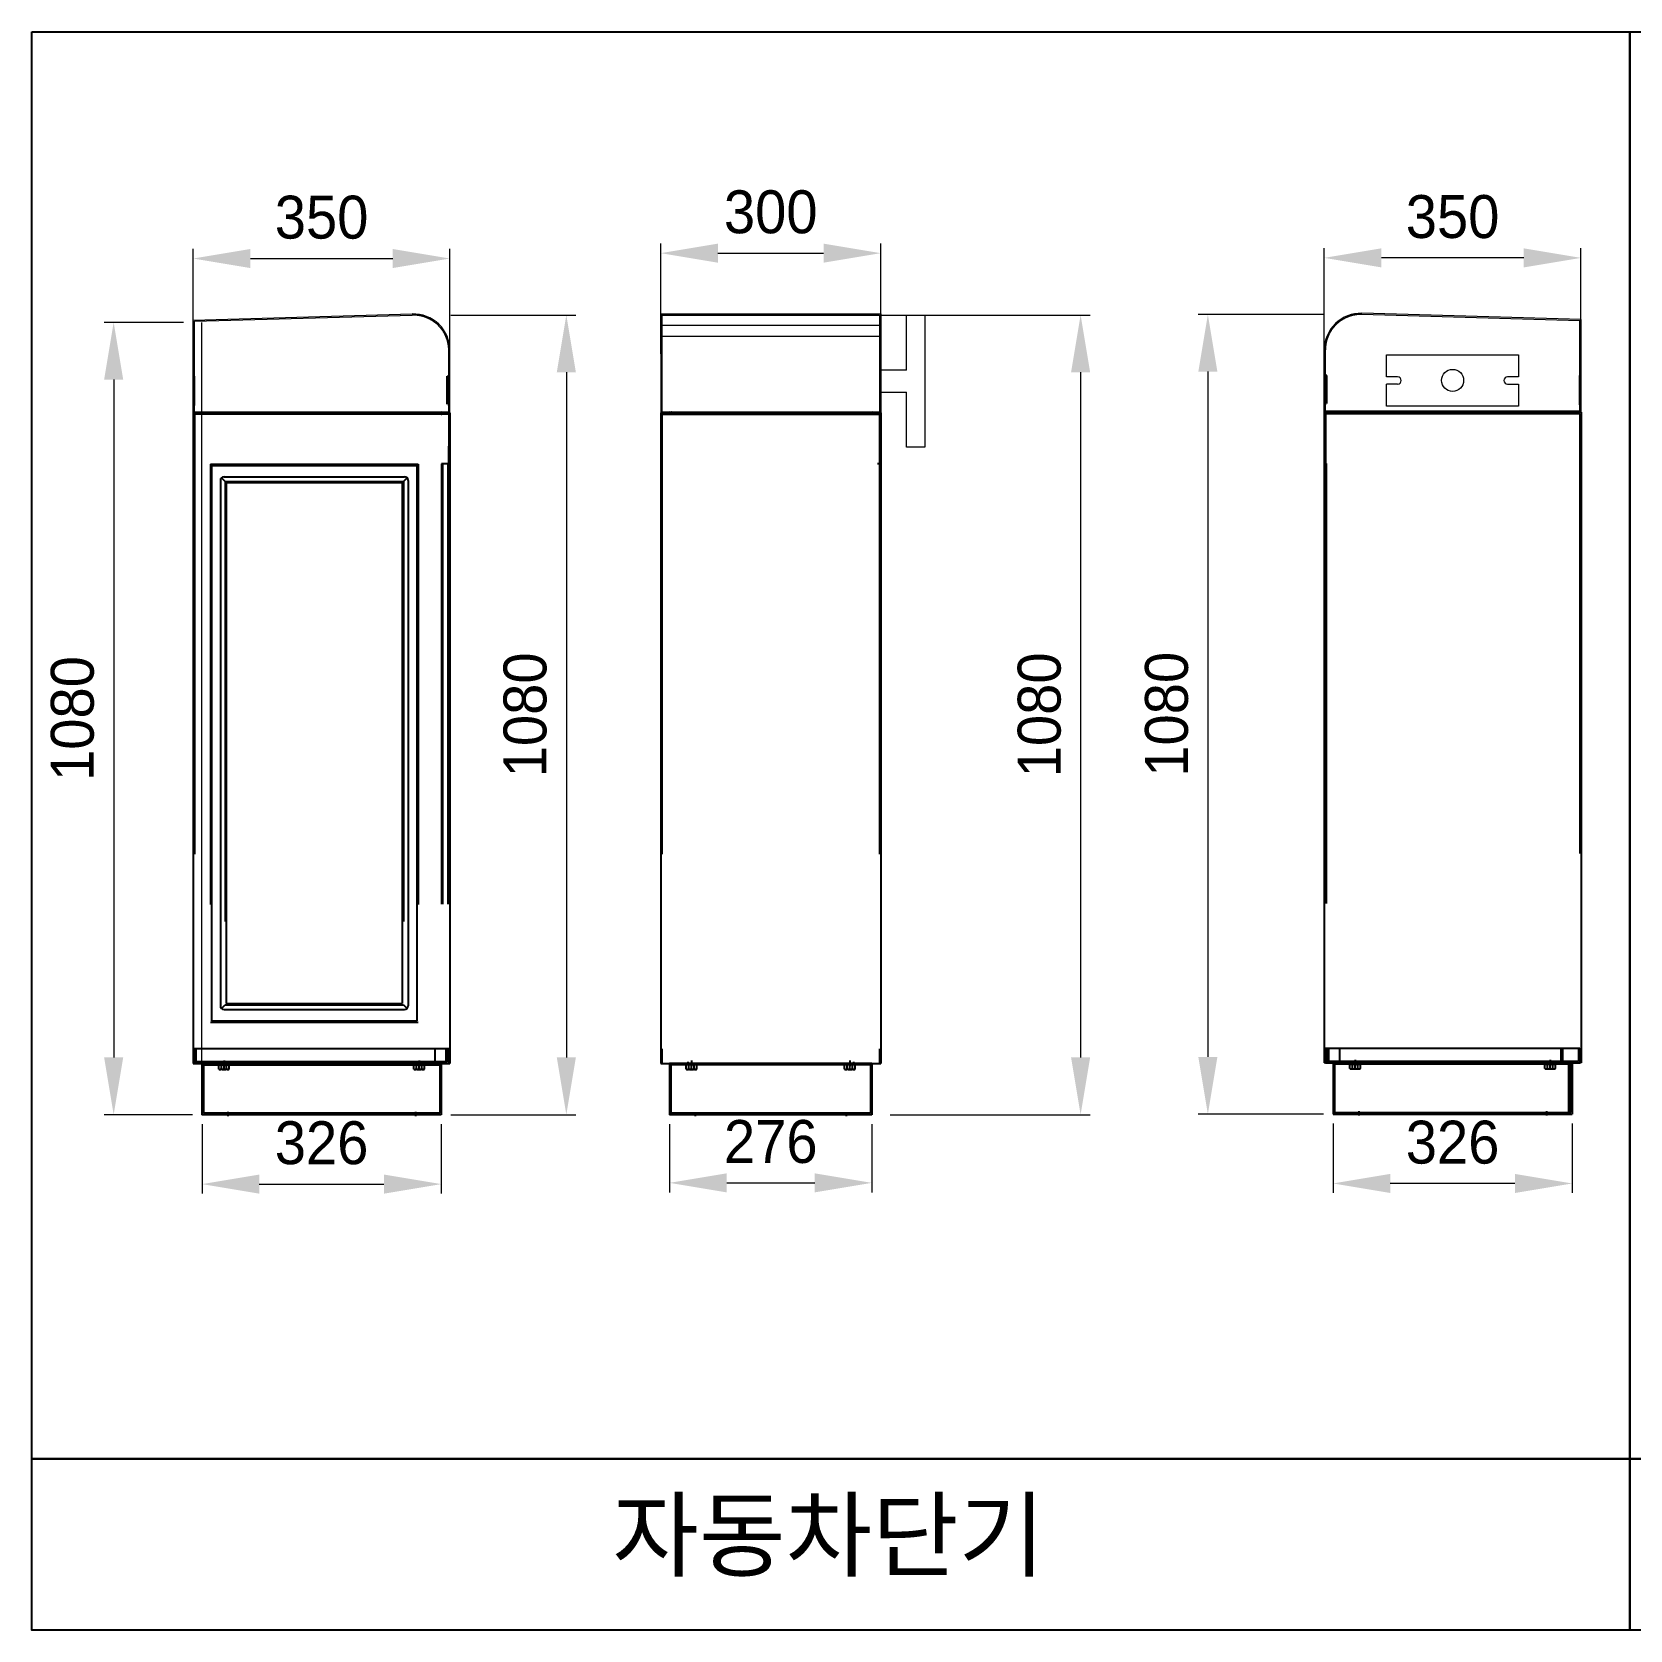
# Model space of a CAD drawing. Header units: millimetres. Extents: x 29838256 to 30236675, y -914750 to -833241.
# Drawn here: x 29838256 to 29849747, y -848529 to -837038 of the extents above; entities that cross this region are included whole.
import ezdxf
from ezdxf.enums import TextEntityAlignment as Align

# ---------------------------------------------------------------- set-up
doc = ezdxf.new("R2010")
doc.units = ezdxf.units.MM
doc.header["$LTSCALE"] = 600
doc.header["$MEASUREMENT"] = 0
doc.header["$PDSIZE"] = 1000
doc.linetypes.add('HIDDEN', pattern=[2, 1, -1])
doc.layers.get('0').update_dxf_attribs({"linetype": 'CONTINUOUS'})
doc.layers.get('DEFPOINTS').update_dxf_attribs({"linetype": 'CONTINUOUS'})
doc.layers.add('1', color=7, linetype='CONTINUOUS', lineweight=13)
for name, color, linetype in [('2', 7, 'CONTINUOUS'), ('4', 4, 'CONTINUOUS'), ('6', 6, 'CONTINUOUS'), ('7', 7, 'CONTINUOUS'), ('90', 30, 'CONTINUOUS'), ('95', 111, 'CONTINUOUS'), ('96', 171, 'CONTINUOUS'), ('97', 245, 'CONTINUOUS'), ('99', 231, 'CONTINUOUS'), ('993', 161, 'CONTINUOUS'), ('NP-DIM', 1, 'CONTINUOUS'), ('PARKING', 7, 'CONTINUOUS'), ('주차관제', 2, 'CONTINUOUS')]:
    doc.layers.add(name, color=color, linetype=linetype)
doc.styles.add('IBS', font='malgun_0.ttf')
doc.styles.add('굴림', font='')
doc.styles.get('굴림').set_extended_font_data('Gulim')
doc.dimstyles.new('넥스파치수선-1', dxfattribs={"dimtxt": 70, "dimasz": 60, "dimexe": 10, "dimexo": 10, "dimgap": 20, "dimtad": 1, "dimdsep": 46, "dimtxsty": '굴림', "dimcen": 2.5, "dimclrd": 1, "dimclre": 1, "dimclrt": 1, "dimadec": 0, "dimazin": 0, "dimtfac": 1, "dimtmove": 0, "dimatfit": 3, "dimfxl": 1, "dimarcsym": 0})

# ---------------------------------------------------------------- blocks, each defined once
blk = doc.blocks.new('*D731')
at = {"layer": 'DEFPOINTS', "color": 0, "transparency": 16777216}
for p in [(6539.7, 5183.3), (6865.7, 5183.3), (6865.7, 5088.7)]:
    blk.add_point(p, dxfattribs=at)
at = {"layer": 'NP-DIM', "color": 1, "lineweight": -2, "transparency": 16777216}
for p, q in [((6539.7, 5170.3), (6539.7, 5075.7)), ((6865.7, 5170.3), (6865.7, 5075.7)), ((6617.7, 5088.7), (6787.7, 5088.7))]:
    blk.add_line(p, q, dxfattribs=at)
at = {"layer": 'NP-DIM', "color": 1, "transparency": 16777216}
for points in [[(6617.7, 5101.7), (6617.7, 5075.7), (6539.7, 5088.7)], [(6787.7, 5075.7), (6787.7, 5101.7), (6865.7, 5088.7)]]:
    blk.add_solid(points, dxfattribs=at)
at = {"layer": 'NP-DIM', "color": 1, "transparency": 16777216, "insert": (6702.7, 5144.7), "char_height": 58.5, "attachment_point": 5, "style": '굴림'}
blk.add_mtext('326', dxfattribs=at)
blk = doc.blocks.new('*D727')
at = {"layer": 'DEFPOINTS', "color": 0, "transparency": 16777216}
for p in [(6527.7, 6263.3), (6419.3, 5183.3), (6539.7, 5183.3)]:
    blk.add_point(p, dxfattribs=at)
at = {"layer": 'NP-DIM', "color": 1, "lineweight": -2, "transparency": 16777216}
for p, q in [((6514.7, 6263.3), (6406.3, 6263.3)), ((6419.3, 6185.3), (6419.3, 5261.3)), ((6526.7, 5183.3), (6406.3, 5183.3))]:
    blk.add_line(p, q, dxfattribs=at)
at = {"layer": 'NP-DIM', "color": 1, "transparency": 16777216}
for points in [[(6432.3, 6185.3), (6406.3, 6185.3), (6419.3, 6263.3)], [(6406.3, 5261.3), (6432.3, 5261.3), (6419.3, 5183.3)]]:
    blk.add_solid(points, dxfattribs=at)
at = {"layer": 'NP-DIM', "color": 1, "transparency": 16777216, "insert": (6363.3, 5723.3), "char_height": 58.5, "attachment_point": 5, "rotation": 90, "style": '굴림'}
blk.add_mtext('1080', dxfattribs=at)
blk = doc.blocks.new('*D734')
at = {"layer": 'DEFPOINTS', "color": 0, "transparency": 16777216}
for p in [(7176.9, 5183.3), (7452.9, 5183.3), (7452.9, 5090.4)]:
    blk.add_point(p, dxfattribs=at)
at = {"layer": 'NP-DIM', "color": 1, "lineweight": -2, "transparency": 16777216}
for p, q in [((7176.9, 5170.3), (7176.9, 5077.4)), ((7452.9, 5170.3), (7452.9, 5077.4)), ((7254.9, 5090.4), (7374.9, 5090.4))]:
    blk.add_line(p, q, dxfattribs=at)
at = {"layer": 'NP-DIM', "color": 1, "transparency": 16777216}
for points in [[(7254.9, 5103.4), (7254.9, 5077.4), (7176.9, 5090.4)], [(7374.9, 5077.4), (7374.9, 5103.4), (7452.9, 5090.4)]]:
    blk.add_solid(points, dxfattribs=at)
at = {"layer": 'NP-DIM', "color": 1, "transparency": 16777216, "insert": (7314.9, 5146.4), "char_height": 58.5, "attachment_point": 5, "style": '굴림'}
blk.add_mtext('276', dxfattribs=at)
blk = doc.blocks.new('*D730')
at = {"layer": 'DEFPOINTS', "color": 0, "transparency": 16777216}
for p in [(7452.9, 6273.3), (7464.9, 5183.3), (7737.3, 5183.3)]:
    blk.add_point(p, dxfattribs=at)
at = {"layer": 'NP-DIM', "color": 1, "lineweight": -2, "transparency": 16777216}
for p, q in [((7465.9, 6273.3), (7750.3, 6273.3)), ((7737.3, 6195.3), (7737.3, 5261.3)), ((7477.9, 5183.3), (7750.3, 5183.3))]:
    blk.add_line(p, q, dxfattribs=at)
at = {"layer": 'NP-DIM', "color": 1, "transparency": 16777216}
for points in [[(7750.3, 6195.3), (7724.3, 6195.3), (7737.3, 6273.3)], [(7724.3, 5261.3), (7750.3, 5261.3), (7737.3, 5183.3)]]:
    blk.add_solid(points, dxfattribs=at)
at = {"layer": 'NP-DIM', "color": 1, "transparency": 16777216, "insert": (7681.2, 5728.3), "char_height": 58.5, "attachment_point": 5, "rotation": 90, "style": '굴림'}
blk.add_mtext('1080', dxfattribs=at)
blk = doc.blocks.new('*D732')
at = {"layer": 'DEFPOINTS', "color": 0, "transparency": 16777216}
for p in [(6865.7, 6273.3), (6865.7, 5183.3), (7036.3, 5183.3)]:
    blk.add_point(p, dxfattribs=at)
at = {"layer": 'NP-DIM', "color": 1, "lineweight": -2, "transparency": 16777216}
for p, q in [((6878.7, 6273.3), (7049.3, 6273.3)), ((7036.3, 6195.3), (7036.3, 5261.3)), ((6878.7, 5183.3), (7049.3, 5183.3))]:
    blk.add_line(p, q, dxfattribs=at)
at = {"layer": 'NP-DIM', "color": 1, "transparency": 16777216}
for points in [[(7049.3, 6195.3), (7023.3, 6195.3), (7036.3, 6273.3)], [(7023.3, 5261.3), (7049.3, 5261.3), (7036.3, 5183.3)]]:
    blk.add_solid(points, dxfattribs=at)
at = {"layer": 'NP-DIM', "color": 1, "transparency": 16777216, "insert": (6980.3, 5728.3), "char_height": 58.5, "attachment_point": 5, "rotation": 90, "style": '굴림'}
blk.add_mtext('1080', dxfattribs=at)
blk = doc.blocks.new('*D735')
at = {"layer": 'DEFPOINTS', "color": 0, "transparency": 16777216}
for p in [(6877.7, 6350.3), (6527.7, 6189.9), (6877.7, 6189.9)]:
    blk.add_point(p, dxfattribs=at)
at = {"layer": 'NP-DIM', "color": 1, "lineweight": -2, "transparency": 16777216}
for p, q in [((6527.7, 6202.9), (6527.7, 6363.3)), ((6877.7, 6202.9), (6877.7, 6363.3)), ((6605.7, 6350.3), (6799.7, 6350.3))]:
    blk.add_line(p, q, dxfattribs=at)
at = {"layer": 'NP-DIM', "color": 1, "transparency": 16777216}
for points in [[(6605.7, 6363.3), (6605.7, 6337.3), (6527.7, 6350.3)], [(6799.7, 6337.3), (6799.7, 6363.3), (6877.7, 6350.3)]]:
    blk.add_solid(points, dxfattribs=at)
at = {"layer": 'NP-DIM', "color": 1, "transparency": 16777216, "insert": (6702.7, 6406.3), "char_height": 58.5, "attachment_point": 5, "style": '굴림'}
blk.add_mtext('350', dxfattribs=at)
blk = doc.blocks.new('*D728')
at = {"layer": 'DEFPOINTS', "color": 0, "transparency": 16777216}
for p in [(7464.9, 6357.6), (7164.9, 6207.3), (7464.9, 6207.3)]:
    blk.add_point(p, dxfattribs=at)
at = {"layer": 'NP-DIM', "color": 1, "lineweight": -2, "transparency": 16777216}
for p, q in [((7164.9, 6220.3), (7164.9, 6370.6)), ((7464.9, 6220.3), (7464.9, 6370.6)), ((7242.9, 6357.6), (7386.9, 6357.6))]:
    blk.add_line(p, q, dxfattribs=at)
at = {"layer": 'NP-DIM', "color": 1, "transparency": 16777216}
for points in [[(7242.9, 6370.6), (7242.9, 6344.6), (7164.9, 6357.6)], [(7386.9, 6344.6), (7386.9, 6370.6), (7464.9, 6357.6)]]:
    blk.add_solid(points, dxfattribs=at)
at = {"layer": 'NP-DIM', "color": 1, "transparency": 16777216, "insert": (7314.9, 6413.6), "char_height": 58.5, "attachment_point": 5, "style": '굴림'}
blk.add_mtext('300', dxfattribs=at)
blk = doc.blocks.new('*D726')
at = {"layer": 'DEFPOINTS', "color": 0, "transparency": 16777216}
for p in [(8081.3, 5184.1), (8407.3, 5184.1), (8081.3, 5089.6)]:
    blk.add_point(p, dxfattribs=at)
at = {"layer": 'NP-DIM', "color": 1, "lineweight": -2, "transparency": 16777216}
for p, q in [((8081.3, 5171.1), (8081.3, 5076.6)), ((8407.3, 5171.1), (8407.3, 5076.6)), ((8329.3, 5089.6), (8159.3, 5089.6))]:
    blk.add_line(p, q, dxfattribs=at)
at = {"layer": 'NP-DIM', "color": 1, "transparency": 16777216}
for points in [[(8159.3, 5102.6), (8159.3, 5076.6), (8081.3, 5089.6)], [(8329.3, 5076.6), (8329.3, 5102.6), (8407.3, 5089.6)]]:
    blk.add_solid(points, dxfattribs=at)
at = {"layer": 'NP-DIM', "color": 1, "transparency": 16777216, "insert": (8244.3, 5145.5), "char_height": 58.5, "attachment_point": 5, "style": '굴림'}
blk.add_mtext('326', dxfattribs=at)
blk = doc.blocks.new('*D729')
at = {"layer": 'DEFPOINTS', "color": 0, "transparency": 16777216}
for p in [(8081.3, 6274.1), (7910.7, 5184.1), (8081.3, 5184.1)]:
    blk.add_point(p, dxfattribs=at)
at = {"layer": 'NP-DIM', "color": 1, "lineweight": -2, "transparency": 16777216}
for p, q in [((8068.3, 6274.1), (7897.7, 6274.1)), ((7910.7, 6196.1), (7910.7, 5262.1)), ((8068.3, 5184.1), (7897.7, 5184.1))]:
    blk.add_line(p, q, dxfattribs=at)
at = {"layer": 'NP-DIM', "color": 1, "transparency": 16777216}
for points in [[(7923.7, 6196.1), (7897.7, 6196.1), (7910.7, 6274.1)], [(7897.7, 5262.1), (7923.7, 5262.1), (7910.7, 5184.1)]]:
    blk.add_solid(points, dxfattribs=at)
at = {"layer": 'NP-DIM', "color": 1, "transparency": 16777216, "insert": (7854.7, 5729.1), "char_height": 58.5, "attachment_point": 5, "rotation": 90, "style": '굴림'}
blk.add_mtext('1080', dxfattribs=at)
blk = doc.blocks.new('*D733')
at = {"layer": 'DEFPOINTS', "color": 0, "transparency": 16777216}
for p in [(8069.3, 6351.2), (8069.3, 6190.7), (8419.3, 6190.7)]:
    blk.add_point(p, dxfattribs=at)
at = {"layer": 'NP-DIM', "color": 1, "lineweight": -2, "transparency": 16777216}
for p, q in [((8069.3, 6203.7), (8069.3, 6364.2)), ((8419.3, 6203.7), (8419.3, 6364.2)), ((8341.3, 6351.2), (8147.3, 6351.2))]:
    blk.add_line(p, q, dxfattribs=at)
at = {"layer": 'NP-DIM', "color": 1, "transparency": 16777216}
for points in [[(8147.3, 6364.2), (8147.3, 6338.2), (8069.3, 6351.2)], [(8341.3, 6338.2), (8341.3, 6364.2), (8419.3, 6351.2)]]:
    blk.add_solid(points, dxfattribs=at)
at = {"layer": 'NP-DIM', "color": 1, "transparency": 16777216, "insert": (8244.3, 6407.1), "char_height": 58.5, "attachment_point": 5, "style": '굴림'}
blk.add_mtext('350', dxfattribs=at)
blk = doc.blocks.new('a4q345')
at = {"layer": '주차관제'}
for points in [[(1611711, -29134), (1629092, -29134), (1629092, -44653), (1611711, -44653)], [(1611711, -44653), (1629092, -44653), (1629092, -46515), (1611711, -46515)]]:
    blk.add_lwpolyline(points, close=True, dxfattribs=at)
blk = doc.blocks.new('차단기장비')
for p, q in [((6539.693, 5183.255), (6539.693, 6263.255)), ((7164.88, 6259.516), (7164.88, 6244.516)), ((7499.88, 6198.255), (7499.88, 6273.255)), ((7499.88, 6273.255), (7524.88, 6273.255)), ((7524.88, 6273.255), (7524.88, 6093.255)), ((7164.88, 6244.516), (7463.28, 6244.516)), ((8154.332, 6189.138), (8154.332, 6219.138)), ((8154.332, 6219.138), (8244.332, 6219.138)), ((8244.332, 6219.138), (8334.332, 6219.138)), ((8334.332, 6219.138), (8334.332, 6189.138)), ((7499.88, 6198.255), (7464.88, 6198.255)), ((7464.88, 6198.255), (7464.88, 6168.255)), ((8169.332, 6189.138), (8154.332, 6189.138)), ((8334.332, 6189.138), (8319.332, 6189.138)), ((7464.88, 6168.255), (7499.88, 6168.255)), ((7499.88, 6093.255), (7499.88, 6168.255)), ((8154.332, 6149.138), (8154.332, 6179.138)), ((8169.332, 6179.138), (8154.332, 6179.138)), ((8174.332, 6184.138), (8174.332, 6184.138)), ((8174.332, 6184.138), (8174.332, 6184.138)), ((8314.332, 6184.138), (8314.332, 6184.138)), ((8319.332, 6179.138), (8334.332, 6179.138)), ((8334.332, 6179.138), (8334.332, 6149.138)), ((8334.332, 6149.138), (8154.332, 6149.138)), ((7524.88, 6093.255), (7499.88, 6093.255))]:
    blk.add_line(p, q)
at = {"color": 7}
blk.add_line((7164.88, 6259.516), (7463.28, 6259.516), dxfattribs=at)
blk.add_circle((8244.332, 6184.138), 15)
for centre, start, end in [((8169.332, 6184.138), 0, 90), ((8319.332, 6184.138), 90, 180), ((8169.332, 6184.138), 270, 0), ((8319.332, 6184.138), 180, 270)]:
    blk.add_arc(centre, 5, start, end)
at = {"layer": '1', "color": 7}
for p, q in [((6527.693, 6266.255), (6826.265, 6274.786)), ((7164.88, 6274.807), (7464.88, 6274.807)), ((7164.88, 6274.807), (7164.88, 6139.855)), ((7464.88, 6274.807), (7464.88, 6139.855)), ((8419.332, 6267.138), (8120.76, 6275.668)), ((6527.693, 6139.855), (6527.693, 6266.255)), ((8419.332, 6140.738), (8419.332, 6267.138)), ((6877.693, 6139.855), (6877.693, 6224.807)), ((8069.332, 6140.738), (8069.332, 6225.689)), ((6527.693, 6139.855), (6877.693, 6139.855)), ((7164.88, 6139.855), (7464.88, 6139.855)), ((8419.332, 6140.738), (8069.332, 6140.738))]:
    blk.add_line(p, q, dxfattribs=at)
at = {"layer": '1', "color": 7, "linetype": 'HIDDEN'}
for p, q in [((8417.732, 6265.583), (8120.714, 6274.069)), ((6529.293, 6264.701), (6826.31, 6273.187)), ((6529.293, 6141.455), (6529.293, 6264.701)), ((7166.48, 6273.207), (7463.28, 6273.207)), ((7166.48, 6273.207), (7166.48, 6141.455)), ((7463.28, 6273.207), (7463.28, 6141.455)), ((8417.732, 6142.338), (8417.732, 6265.583)), ((6876.093, 6141.455), (6876.093, 6224.807)), ((8070.932, 6142.338), (8070.932, 6225.689)), ((7464.88, 6199.755), (7463.28, 6199.755)), ((6529.293, 6141.455), (6876.093, 6141.455)), ((6866.693, 6139.855), (6866.693, 6141.455)), ((7166.48, 6141.455), (7463.28, 6141.455)), ((7175.88, 6141.455), (7175.88, 6139.855)), ((7453.88, 6141.455), (7453.88, 6139.855)), ((7458.88, 6141.455), (7458.88, 6139.855)), ((8417.732, 6142.338), (8070.932, 6142.338)), ((8080.332, 6140.738), (8080.332, 6142.338))]:
    blk.add_line(p, q, dxfattribs=at)
at = {"layer": '1', "color": 7}
for centre, start, end in [((6827.693, 6224.807), 0, 91.636577), ((8119.332, 6225.689), 88.363423, 180)]:
    blk.add_arc(centre, 50, start, end, dxfattribs=at)
at = {"layer": '1', "color": 7, "linetype": 'HIDDEN'}
for centre, start, end in [((8119.332, 6225.689), 88.363423, 180), ((6827.693, 6224.807), 0, 91.636577)]:
    blk.add_arc(centre, 48.4, start, end, dxfattribs=at)
at = {"layer": '2', "color": 7}
for p, q in [((6527.693, 6139.855), (6527.693, 5253.255)), ((6527.693, 6139.855), (6877.693, 6139.855)), ((6877.693, 6139.855), (6877.693, 5253.255)), ((7164.88, 6139.855), (7164.88, 5253.255)), ((7164.88, 6139.855), (7464.88, 6139.855)), ((7464.88, 6139.855), (7464.88, 5253.255)), ((8069.332, 6140.738), (8069.332, 5254.138)), ((8419.332, 6140.738), (8069.332, 6140.738)), ((8419.332, 6140.738), (8419.332, 5254.138)), ((6552.693, 6068.255), (6552.693, 5311.255)), ((6552.693, 6068.255), (6832.693, 6068.255)), ((6832.693, 6068.255), (6832.693, 5311.255)), ((6564.693, 6047.855), (6564.693, 5331.655)), ((6571.093, 6046.455), (6566.157, 6051.391)), ((6569.693, 6052.855), (6815.693, 6052.855)), ((6572.693, 6044.855), (6572.693, 5334.655)), ((6572.693, 6044.855), (6812.693, 6044.855)), ((6812.693, 6044.855), (6812.693, 5334.655)), ((6814.293, 6046.455), (6819.228, 6051.391)), ((6820.693, 6047.855), (6820.693, 5331.655)), ((6566.157, 5328.12), (6571.093, 5333.055)), ((6569.693, 5326.655), (6815.693, 5326.655)), ((6572.693, 5334.655), (6812.693, 5334.655)), ((6814.293, 5333.055), (6819.228, 5328.12)), ((6552.693, 5311.255), (6832.693, 5311.255)), ((6527.693, 5253.255), (6877.693, 5253.255)), ((7164.88, 5253.255), (7464.88, 5253.255)), ((8419.332, 5254.138), (8069.332, 5254.138))]:
    blk.add_line(p, q, dxfattribs=at)
at = {"layer": '2', "color": 7, "linetype": 'HIDDEN'}
for p, q in [((6529.293, 6138.255), (6529.293, 5253.255)), ((6876.093, 6138.255), (6529.293, 6138.255)), ((6876.093, 6138.255), (6876.093, 5253.255)), ((7166.48, 6138.255), (7166.48, 5253.255)), ((7166.48, 6138.255), (7463.28, 6138.255)), ((7463.28, 6138.255), (7463.28, 5253.255)), ((8070.932, 6139.138), (8070.932, 5254.138)), ((8070.932, 6139.138), (8417.732, 6139.138)), ((8417.732, 6139.138), (8417.732, 5254.138)), ((6551.093, 6069.855), (6551.093, 5309.655)), ((6551.093, 6069.855), (6834.293, 6069.855)), ((6834.293, 6069.855), (6834.293, 5309.655)), ((6571.093, 6046.455), (6571.093, 5333.055)), ((6571.093, 6046.455), (6814.293, 6046.455)), ((6814.293, 6046.455), (6814.293, 5333.055)), ((6571.093, 5333.055), (6814.293, 5333.055)), ((6662.693, 5334.655), (6662.693, 5333.055)), ((6722.693, 5334.655), (6722.693, 5333.055)), ((6551.093, 5309.655), (6834.293, 5309.655))]:
    blk.add_line(p, q, dxfattribs=at)
at = {"layer": '2', "color": 7}
for centre, radius, start, end in [((8080.332, 6142.738), 2, 270, 0), ((6866.693, 6141.855), 2, 180, 270), ((7175.88, 6141.855), 2, 270, 0), ((7453.88, 6141.855), 2, 180, 270), ((6569.693, 6047.855), 5, 90, 180), ((6815.693, 6047.855), 5, 0, 90), ((6569.693, 5331.655), 5, 180, 270), ((6815.693, 5331.655), 5, 270, 0)]:
    blk.add_arc(centre, radius, start, end, dxfattribs=at)
at = {"layer": '2', "color": 7, "linetype": 'HIDDEN'}
for centre, start, end in [((8080.332, 6142.738), 270, 0), ((6866.693, 6141.855), 180, 270), ((7175.88, 6141.855), 270, 0), ((7453.88, 6141.855), 180, 270)]:
    blk.add_arc(centre, 3.6, start, end, dxfattribs=at)
at = {"layer": '4', "color": 7, "linetype": 'HIDDEN'}
for p, q in [((6529.293, 6149.855), (6529.293, 6189.855)), ((6874.093, 6189.855), (6876.093, 6189.855)), ((6874.093, 6151.855), (6874.093, 6189.855)), ((6876.093, 6149.855), (6876.093, 6189.855)), ((8072.932, 6190.738), (8070.932, 6190.738)), ((8070.932, 6150.738), (8070.932, 6190.738)), ((8072.932, 6152.738), (8072.932, 6190.738)), ((8417.732, 6150.738), (8417.732, 6190.738)), ((7463.28, 5933.255), (7463.28, 5903.255))]:
    blk.add_line(p, q, dxfattribs=at)
at = {"layer": '6', "color": 7, "linetype": 'HIDDEN'}
blk.add_line((7463.28, 5593.255), (7463.28, 5563.255), dxfattribs=at)
at = {"layer": '7', "color": 7}
for p, q in [((7266.28, 6138.005), (7274.28, 6138.005)), ((7429.28, 6138.005), (7437.28, 6138.005)), ((7211.88, 5186.855), (7211.88, 5181.255)), ((7417.88, 5186.855), (7417.88, 5181.255))]:
    blk.add_line(p, q, dxfattribs=at)
at = {"layer": '7', "color": 7, "ltscale": 0.5}
for p, q in [((6572.693, 5624.355), (6572.693, 5639.355)), ((6572.693, 5639.134), (6572.693, 5624.577))]:
    blk.add_line(p, q, dxfattribs=at)
at = {"layer": '7', "color": 7, "ltscale": 0.8}
for p, q in [((6569.693, 5257.255), (6569.693, 5251.255)), ((6569.693, 5255.255), (6569.693, 5249.655)), ((6835.693, 5257.255), (6835.693, 5251.255)), ((6835.693, 5255.255), (6835.693, 5249.655)), ((7206.88, 5257.255), (7206.88, 5251.255)), ((7206.88, 5255.255), (7206.88, 5249.655)), ((7422.88, 5257.255), (7422.88, 5251.255)), ((7422.88, 5255.255), (7422.88, 5249.655)), ((8111.332, 5258.138), (8111.332, 5252.138)), ((8111.332, 5256.138), (8111.332, 5250.538)), ((8377.332, 5258.138), (8377.332, 5252.138)), ((8377.332, 5256.138), (8377.332, 5250.538))]:
    blk.add_line(p, q, dxfattribs=at)
at = {"layer": '7', "color": 7, "ltscale": 0.3}
for p, q in [((6569.693, 5243.755), (6569.693, 5253.255)), ((6835.693, 5243.755), (6835.693, 5253.255)), ((7206.88, 5243.755), (7206.88, 5253.255)), ((7422.88, 5243.755), (7422.88, 5253.255)), ((8111.332, 5244.638), (8111.332, 5254.138)), ((8377.332, 5244.638), (8377.332, 5254.138))]:
    blk.add_line(p, q, dxfattribs=at)
at = {"layer": '7', "color": 7, "ltscale": 2}
for p, q in [((6574.693, 5187.255), (6574.693, 5181.255)), ((6830.693, 5187.255), (6830.693, 5181.255)), ((8116.332, 5188.138), (8116.332, 5182.138)), ((8372.332, 5188.138), (8372.332, 5182.138))]:
    blk.add_line(p, q, dxfattribs=at)
at = {"layer": '90', "color": 7}
for p, q in [((6539.693, 5253.255), (6539.693, 5183.255)), ((6539.693, 5253.255), (6865.693, 5253.255)), ((6865.693, 5253.255), (6865.693, 5183.255)), ((7452.88, 5253.255), (7176.88, 5253.255)), ((7176.88, 5253.255), (7176.88, 5183.255)), ((7452.88, 5253.255), (7452.88, 5183.255)), ((8081.332, 5254.138), (8081.332, 5184.138)), ((8407.332, 5254.138), (8081.332, 5254.138)), ((8402.332, 5254.138), (8402.332, 5184.138)), ((8407.332, 5254.138), (8407.332, 5184.138)), ((6865.693, 5183.255), (6539.693, 5183.255)), ((7452.88, 5183.255), (7176.88, 5183.255)), ((8081.332, 5184.138), (8407.332, 5184.138))]:
    blk.add_line(p, q, dxfattribs=at)
at = {"layer": '90', "color": 7, "linetype": 'HIDDEN'}
for p, q in [((6541.693, 5251.255), (6541.693, 5185.255)), ((6541.693, 5251.255), (6863.693, 5251.255)), ((6564.693, 5251.255), (6564.693, 5253.255)), ((6564.693, 5251.255), (6564.693, 5253.255)), ((6840.693, 5251.255), (6840.693, 5253.255)), ((6844.864, 5251.255), (6844.864, 5253.255)), ((6863.693, 5251.255), (6863.693, 5185.255)), ((7450.88, 5251.255), (7178.88, 5251.255)), ((7178.88, 5251.255), (7178.88, 5185.255)), ((7201.88, 5251.255), (7201.88, 5253.255)), ((7201.88, 5251.255), (7201.88, 5253.255)), ((7427.88, 5251.255), (7427.88, 5253.255)), ((7427.88, 5251.255), (7427.88, 5253.255)), ((7450.88, 5251.255), (7450.88, 5185.255)), ((8083.332, 5252.138), (8083.332, 5186.138)), ((8405.332, 5252.138), (8083.332, 5252.138)), ((8102.16, 5252.138), (8102.16, 5254.138)), ((8106.332, 5252.138), (8106.332, 5254.138)), ((8382.332, 5252.138), (8382.332, 5254.138)), ((8382.332, 5252.138), (8382.332, 5254.138)), ((8404.332, 5252.138), (8404.332, 5186.138)), ((8405.332, 5252.138), (8405.332, 5186.138)), ((6863.693, 5185.255), (6541.693, 5185.255)), ((6589.693, 5185.255), (6589.693, 5183.255)), ((6815.693, 5185.255), (6815.693, 5183.255)), ((7450.88, 5185.255), (7178.88, 5185.255)), ((7226.88, 5185.255), (7226.88, 5183.255)), ((7402.88, 5185.255), (7402.88, 5183.255)), ((8083.332, 5186.138), (8405.332, 5186.138)), ((8131.332, 5186.138), (8131.332, 5184.138)), ((8357.332, 5186.138), (8357.332, 5184.138))]:
    blk.add_line(p, q, dxfattribs=at)
at = {"layer": '95', "color": 7, "linetype": 'HIDDEN'}
for p, q in [((6866.093, 6070.255), (6866.093, 5255.255)), ((6876.093, 6070.255), (6866.093, 6070.255)), ((6867.293, 6070.255), (6867.293, 5255.255)), ((6874.893, 6070.255), (6874.893, 5273.255)), ((6876.093, 6070.255), (6876.093, 5273.255)), ((8070.932, 6071.138), (8070.932, 5274.138)), ((8072.132, 6071.138), (8072.132, 5274.138)), ((6872.093, 5273.255), (6872.093, 5255.255)), ((6876.093, 5273.255), (6872.093, 5273.255)), ((8070.932, 5274.138), (8074.932, 5274.138)), ((8074.932, 5274.138), (8074.932, 5256.138)), ((6872.093, 5255.255), (6866.093, 5255.255)), ((8074.932, 5256.138), (8080.932, 5256.138))]:
    blk.add_line(p, q, dxfattribs=at)
at = {"layer": '96', "color": 7, "linetype": 'HIDDEN'}
for p, q in [((6876.093, 5273.255), (6529.293, 5273.255)), ((6529.293, 5273.255), (6529.293, 5253.255)), ((6531.293, 5273.255), (6531.293, 5255.255)), ((6857.03, 5273.255), (6857.03, 5253.255)), ((6874.093, 5273.255), (6874.093, 5255.255)), ((6876.093, 5273.255), (6876.093, 5253.255)), ((7166.48, 5273.255), (7166.48, 5253.255)), ((7463.28, 5273.255), (7463.28, 5253.255)), ((8070.932, 5274.138), (8070.932, 5254.138)), ((8070.932, 5274.138), (8417.732, 5274.138)), ((8072.932, 5274.138), (8072.932, 5256.138)), ((8089.994, 5274.138), (8089.994, 5254.138)), ((8391.932, 5274.138), (8391.932, 5254.138)), ((8393.932, 5274.138), (8393.932, 5256.138)), ((8415.732, 5274.138), (8415.732, 5256.138)), ((8417.732, 5274.138), (8417.732, 5254.138)), ((6876.093, 5253.255), (6529.293, 5253.255)), ((6874.093, 5255.255), (6531.293, 5255.255)), ((6564.693, 5255.255), (6564.693, 5253.255)), ((6840.693, 5255.255), (6840.693, 5253.255)), ((7166.48, 5253.255), (7463.28, 5253.255)), ((7201.88, 5255.255), (7201.88, 5253.255)), ((7427.88, 5255.255), (7427.88, 5253.255)), ((8070.932, 5254.138), (8417.732, 5254.138)), ((8072.932, 5256.138), (8415.732, 5256.138)), ((8106.332, 5256.138), (8106.332, 5254.138)), ((8382.332, 5256.138), (8382.332, 5254.138))]:
    blk.add_line(p, q, dxfattribs=at)
at = {"layer": '97', "color": 7, "linetype": 'HIDDEN'}
for p, q in [((6576.943, 5251.255), (6562.443, 5251.255)), ((6562.443, 5245.555), (6562.443, 5251.255)), ((6564.193, 5251.255), (6564.193, 5252.255)), ((6575.193, 5252.255), (6564.193, 5252.255)), ((6566.068, 5245.555), (6566.068, 5251.255)), ((6573.318, 5245.555), (6573.318, 5251.255)), ((6575.193, 5251.255), (6575.193, 5252.255)), ((6576.943, 5245.555), (6576.943, 5251.255)), ((6842.943, 5251.255), (6828.443, 5251.255)), ((6828.443, 5245.555), (6828.443, 5251.255)), ((6830.193, 5251.255), (6830.193, 5252.255)), ((6841.193, 5252.255), (6830.193, 5252.255)), ((6832.068, 5245.555), (6832.068, 5251.255)), ((6839.318, 5245.555), (6839.318, 5251.255)), ((6841.193, 5251.255), (6841.193, 5252.255)), ((6842.943, 5245.555), (6842.943, 5251.255)), ((7214.13, 5251.255), (7199.63, 5251.255)), ((7199.63, 5245.555), (7199.63, 5251.255)), ((7201.38, 5251.255), (7201.38, 5252.255)), ((7212.38, 5252.255), (7201.38, 5252.255)), ((7203.255, 5245.555), (7203.255, 5251.255)), ((7210.505, 5245.555), (7210.505, 5251.255)), ((7212.38, 5251.255), (7212.38, 5252.255)), ((7214.13, 5245.555), (7214.13, 5251.255)), ((7430.13, 5251.255), (7415.63, 5251.255)), ((7415.63, 5245.555), (7415.63, 5251.255)), ((7417.38, 5251.255), (7417.38, 5252.255)), ((7428.38, 5252.255), (7417.38, 5252.255)), ((7419.255, 5245.555), (7419.255, 5251.255)), ((7426.505, 5245.555), (7426.505, 5251.255)), ((7428.38, 5251.255), (7428.38, 5252.255)), ((7430.13, 5245.555), (7430.13, 5251.255)), ((8104.082, 5252.138), (8118.582, 5252.138)), ((8104.082, 5246.438), (8104.082, 5252.138)), ((8105.832, 5252.138), (8105.832, 5253.138)), ((8105.832, 5253.138), (8116.832, 5253.138)), ((8107.707, 5246.438), (8107.707, 5252.138)), ((8114.957, 5246.438), (8114.957, 5252.138)), ((8116.832, 5252.138), (8116.832, 5253.138)), ((8118.582, 5246.438), (8118.582, 5252.138)), ((8370.082, 5252.138), (8384.582, 5252.138)), ((8370.082, 5246.438), (8370.082, 5252.138)), ((8371.832, 5252.138), (8371.832, 5253.138)), ((8371.832, 5253.138), (8382.832, 5253.138)), ((8373.707, 5246.438), (8373.707, 5252.138)), ((8380.957, 5246.438), (8380.957, 5252.138)), ((8382.832, 5252.138), (8382.832, 5253.138)), ((8384.582, 5246.438), (8384.582, 5252.138)), ((6575.13, 5244.755), (6564.255, 5244.755)), ((6841.13, 5244.755), (6830.255, 5244.755)), ((7212.317, 5244.755), (7201.442, 5244.755)), ((7428.317, 5244.755), (7417.442, 5244.755)), ((8105.894, 5245.638), (8116.769, 5245.638)), ((8371.894, 5245.638), (8382.769, 5245.638))]:
    blk.add_line(p, q, dxfattribs=at)
for centre, radius, start, end in [((6564.255, 5247.209), 2.453, 222.368658, 317.631342), ((6569.693, 5253.368), 8.613, 245.109794, 294.890206), ((6575.13, 5247.209), 2.453, 222.368658, 317.631342), ((6830.255, 5247.209), 2.453, 222.368658, 317.631342), ((6835.693, 5253.368), 8.613, 245.109794, 294.890206), ((6841.13, 5247.209), 2.453, 222.368658, 317.631342), ((7201.442, 5247.209), 2.453, 222.368658, 317.631342), ((7206.88, 5253.368), 8.613, 245.109794, 294.890206), ((7212.317, 5247.209), 2.453, 222.368658, 317.631342), ((7417.442, 5247.209), 2.453, 222.368658, 317.631342), ((7422.88, 5253.368), 8.613, 245.109794, 294.890206), ((7428.317, 5247.209), 2.453, 222.368658, 317.631342), ((8105.894, 5248.091), 2.453, 222.368658, 317.631342), ((8111.332, 5254.25), 8.613, 245.109794, 294.890206), ((8116.769, 5248.091), 2.453, 222.368658, 317.631342), ((8371.894, 5248.091), 2.453, 222.368658, 317.631342), ((8377.332, 5254.25), 8.613, 245.109794, 294.890206), ((8382.769, 5248.091), 2.453, 222.368658, 317.631342)]:
    blk.add_arc(centre, radius, start, end, dxfattribs=at)
at = {"layer": '99', "color": 7, "linetype": 'HIDDEN'}
for p, q in [((6529.293, 6094.755), (6529.293, 6070.255)), ((6876.093, 6070.255), (6876.093, 6094.755)), ((7463.28, 6094.755), (7463.28, 6070.255)), ((8070.932, 6071.138), (8070.932, 6095.638)), ((8417.732, 6095.638), (8417.732, 6071.138)), ((7463.28, 6070.255), (7460.28, 6070.255))]:
    blk.add_line(p, q, dxfattribs=at)
at = {"layer": '993', "color": 7, "linetype": 'HIDDEN'}
for p, q in [((6529.293, 5646.855), (6529.293, 5591.855)), ((8417.732, 5647.738), (8417.732, 5592.738))]:
    blk.add_line(p, q, dxfattribs=at)
at = {"layer": 'NP-DIM'}
for base, p1, p2, text, picture, middle in [((7464.88, 6357.579), (7164.88, 6207.331), (7464.88, 6207.331), '300', '*D728', (7314.88, 6413.56)), ((6877.693, 6350.282), (6527.693, 6189.855), (6877.693, 6189.855), '350', '*D735', (6702.693, 6406.263)), ((7452.88, 5090.401), (7176.88, 5183.255), (7452.88, 5183.255), '276', '*D734', (7314.88, 5146.411)), ((6865.693, 5088.685), (6539.693, 5183.255), (6865.693, 5183.255), '326', '*D731', (6702.693, 5144.667))]:
    dim = blk.add_linear_dim(base=base, p1=p1, p2=p2, text=text, dimstyle='넥스파치수선-1', override={"dimscale": 1.3, "dimtxt": 45}, dxfattribs=at)
    dim.commit()
    dim.dimension.update_dxf_attribs({"geometry": picture, "text_midpoint": middle})
for base, p1, p2, angle, text, picture, middle in [((8069.332, 6351.164), (8419.332, 6190.738), (8069.332, 6190.738), 180, '350', '*D733', (8244.332, 6407.145)), ((7910.69, 5184.138), (8081.332, 6274.138), (8081.332, 5184.138), 90, '1080', '*D729', (7854.651, 5729.138)), ((6419.349, 5183.255), (6527.693, 6263.255), (6539.693, 5183.255), 90, '1080', '*D727', (6363.31, 5723.255)), ((7036.334, 5183.255), (6865.693, 6273.255), (6865.693, 5183.255), 90, '1080', '*D732', (6980.294, 5728.255)), ((7737.264, 5183.255), (7452.88, 6273.255), (7464.88, 5183.255), 90, '1080', '*D730', (7681.225, 5728.255)), ((8081.332, 5089.567), (8407.332, 5184.138), (8081.332, 5184.138), 180, '326', '*D726', (8244.332, 5145.549))]:
    dim = blk.add_linear_dim(base=base, p1=p1, p2=p2, angle=angle, text=text, dimstyle='넥스파치수선-1', override={"dimscale": 1.3, "dimtxt": 45}, dxfattribs=at)
    dim.commit()
    dim.dimension.update_dxf_attribs({"geometry": picture, "text_midpoint": middle})

msp = doc.modelspace()

# ---------------------------------------------------------------- block references
at = {"layer": '1', "color": 0, "linetype": 'Continuous', "xscale": 5.275286348684314, "yscale": 5.275286348684314, "zscale": 5.275286348684314}
msp.add_blockref('차단기장비', (29804979.8, -872166.6), dxfattribs=at)
at = {"layer": '주차관제', "xscale": 0.6611122789749978, "yscale": 0.6611122789749978, "zscale": 0.6611122789749978}
for p in [(28772733.7, -817777), (28784224.5, -817777)]:
    msp.add_blockref('a4q345', p, dxfattribs=at)

# ---------------------------------------------------------------- texts
at = {"layer": 'PARKING', "color": 7, "style": 'IBS'}
msp.add_text('자동차단기', height=495.68, dxfattribs=at).set_placement((29843985.5, -848092.6), align=Align.CENTER)

doc.saveas('drawing.dxf')
